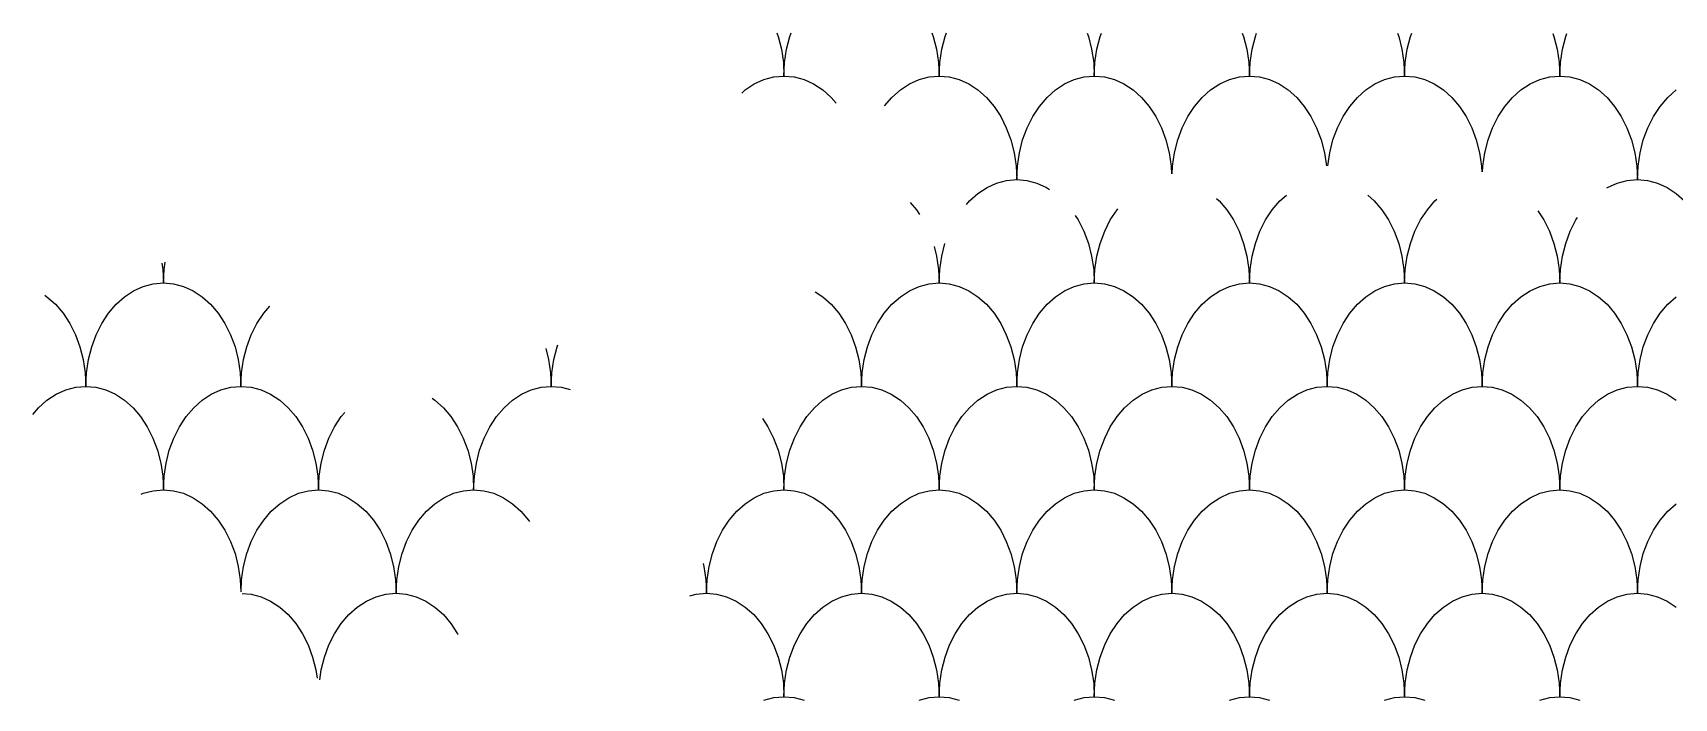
# Model space of a CAD drawing. Header units: millimetres. Extents: x 162 to 274, y -149 to -79.
# Drawn here: x 169.37 to 201.11, y -91.91 to -79.04 of the extents above; entities that cross this region are included whole.
import ezdxf

# ---------------------------------------------------------------- set-up
doc = ezdxf.new("R2010")
doc.units = ezdxf.units.MM

msp = doc.modelspace()

# ---------------------------------------------------------------- linework, layer by layer
for points in [[(183.754, -79.043), (183.78, -79.114), (183.843, -79.362), (183.882, -79.619), (183.894, -79.88)], [(183.894, -79.88), (183.907, -79.619), (183.946, -79.362), (184.009, -79.114), (184.035, -79.043)], [(186.755, -79.045), (186.78, -79.114), (186.843, -79.362), (186.882, -79.619), (186.894, -79.88)], [(186.894, -79.88), (186.907, -79.619), (186.946, -79.362), (187.009, -79.114), (187.034, -79.046)], [(189.755, -79.047), (189.78, -79.114), (189.843, -79.362), (189.882, -79.619), (189.894, -79.88)], [(189.894, -79.88), (189.907, -79.619), (189.946, -79.362), (190.009, -79.114), (190.033, -79.048)], [(192.756, -79.05), (192.78, -79.114), (192.843, -79.362), (192.882, -79.619), (192.894, -79.88)], [(192.894, -79.88), (192.907, -79.619), (192.946, -79.362), (193.009, -79.114), (193.032, -79.05)], [(195.757, -79.052), (195.78, -79.114), (195.843, -79.362), (195.882, -79.619), (195.894, -79.88)], [(195.894, -79.88), (195.907, -79.619), (195.946, -79.362), (196.009, -79.114), (196.032, -79.052)], [(198.758, -79.054), (198.78, -79.114), (198.843, -79.362), (198.882, -79.619), (198.894, -79.88)], [(198.894, -79.88), (198.907, -79.619), (198.946, -79.362), (199.009, -79.114), (199.031, -79.054)], [(183.076, -80.208), (183.144, -80.148), (183.32, -80.032), (183.506, -79.948), (183.699, -79.897), (183.894, -79.88), (184.09, -79.897), (184.283, -79.948), (184.468, -80.032), (184.644, -80.148), (184.808, -80.293), (184.904, -80.406)], [(185.84, -80.458), (185.981, -80.293), (186.144, -80.148), (186.32, -80.032), (186.506, -79.948), (186.699, -79.897), (186.894, -79.88), (187.09, -79.897), (187.283, -79.948), (187.468, -80.032), (187.644, -80.148), (187.808, -80.293), (187.955, -80.465), (188.084, -80.662), (188.193, -80.88), (188.28, -81.114), (188.343, -81.362), (188.382, -81.619), (188.394, -81.88)], [(188.394, -81.88), (188.407, -81.619), (188.446, -81.362), (188.509, -81.114), (188.595, -80.88), (188.704, -80.662), (188.834, -80.465), (188.981, -80.293), (189.144, -80.148), (189.32, -80.032), (189.506, -79.948), (189.699, -79.897), (189.894, -79.88), (190.09, -79.897), (190.283, -79.948), (190.468, -80.032), (190.644, -80.148), (190.808, -80.293), (190.955, -80.465), (191.084, -80.662), (191.193, -80.88), (191.28, -81.114), (191.343, -81.362), (191.382, -81.619), (191.389, -81.769)], [(191.4, -81.768), (191.407, -81.619), (191.446, -81.362), (191.509, -81.114), (191.595, -80.88), (191.704, -80.662), (191.834, -80.465), (191.981, -80.293), (192.144, -80.148), (192.32, -80.032), (192.506, -79.948), (192.699, -79.897), (192.894, -79.88), (193.09, -79.897), (193.283, -79.948), (193.468, -80.032), (193.644, -80.148), (193.808, -80.293), (193.955, -80.465), (194.084, -80.662), (194.193, -80.88), (194.28, -81.114), (194.343, -81.362), (194.381, -81.615)], [(194.408, -81.615), (194.446, -81.362), (194.509, -81.114), (194.595, -80.88), (194.704, -80.662), (194.834, -80.465), (194.981, -80.293), (195.144, -80.148), (195.32, -80.032), (195.506, -79.948), (195.699, -79.897), (195.894, -79.88), (196.09, -79.897), (196.283, -79.948), (196.468, -80.032), (196.644, -80.148), (196.808, -80.293), (196.955, -80.465), (197.084, -80.662), (197.193, -80.88), (197.28, -81.114), (197.343, -81.362), (197.382, -81.619), (197.387, -81.731)], [(197.402, -81.732), (197.407, -81.619), (197.446, -81.362), (197.509, -81.114), (197.595, -80.88), (197.704, -80.662), (197.834, -80.465), (197.981, -80.293), (198.144, -80.148), (198.32, -80.032), (198.506, -79.948), (198.699, -79.897), (198.894, -79.88), (199.09, -79.897), (199.283, -79.948), (199.468, -80.032), (199.644, -80.148), (199.808, -80.293), (199.955, -80.465), (200.084, -80.662), (200.193, -80.88), (200.28, -81.114), (200.343, -81.362), (200.382, -81.619), (200.394, -81.88)], [(200.394, -81.88), (200.407, -81.619), (200.446, -81.362), (200.509, -81.114), (200.595, -80.88), (200.704, -80.662), (200.834, -80.465), (200.981, -80.293), (201.144, -80.148)], [(187.423, -82.361), (187.481, -82.293), (187.644, -82.148), (187.82, -82.032), (188.006, -81.948), (188.199, -81.897), (188.394, -81.88), (188.59, -81.897), (188.783, -81.948), (188.968, -82.032), (189.026, -82.07)], [(192.894, -83.88), (192.907, -83.619), (192.946, -83.362), (193.009, -83.114), (193.095, -82.88), (193.204, -82.662), (193.334, -82.465), (193.481, -82.293), (193.609, -82.18)], [(195.186, -82.185), (195.308, -82.293), (195.455, -82.465), (195.584, -82.662), (195.693, -82.88), (195.78, -83.114), (195.843, -83.362), (195.882, -83.619), (195.894, -83.88)], [(199.805, -82.042), (199.82, -82.032), (200.006, -81.948), (200.199, -81.897), (200.394, -81.88), (200.59, -81.897), (200.783, -81.948), (200.968, -82.032), (201.144, -82.148), (201.308, -82.293), (201.36, -82.355)], [(186.333, -82.322), (186.455, -82.465), (186.515, -82.557)], [(189.894, -83.88), (189.907, -83.619), (189.946, -83.362), (190.009, -83.114), (190.095, -82.88), (190.204, -82.662), (190.334, -82.465), (190.349, -82.448)], [(192.255, -82.246), (192.308, -82.293), (192.455, -82.465), (192.584, -82.662), (192.693, -82.88), (192.78, -83.114), (192.843, -83.362), (192.882, -83.619), (192.894, -83.88)], [(195.894, -83.88), (195.907, -83.619), (195.946, -83.362), (196.009, -83.114), (196.095, -82.88), (196.204, -82.662), (196.334, -82.465), (196.481, -82.293), (196.518, -82.26)], [(198.468, -82.485), (198.584, -82.662), (198.693, -82.88), (198.78, -83.114), (198.843, -83.362), (198.882, -83.619), (198.894, -83.88)], [(189.527, -82.574), (189.584, -82.662), (189.693, -82.88), (189.78, -83.114), (189.843, -83.362), (189.882, -83.619), (189.894, -83.88)], [(198.894, -83.88), (198.907, -83.619), (198.946, -83.362), (199.009, -83.114), (199.095, -82.88), (199.204, -82.662), (199.235, -82.616)], [(186.894, -83.88), (186.907, -83.619), (186.946, -83.362), (187.007, -83.12)], [(186.796, -83.177), (186.843, -83.362), (186.882, -83.619), (186.894, -83.88)], [(171.863, -83.497), (171.882, -83.619), (171.894, -83.88)], [(171.894, -83.88), (171.907, -83.619), (171.928, -83.479)], [(170.394, -85.88), (170.407, -85.619), (170.446, -85.362), (170.509, -85.114), (170.595, -84.88), (170.704, -84.662), (170.834, -84.465), (170.981, -84.293), (171.144, -84.148), (171.32, -84.032), (171.506, -83.948), (171.699, -83.897), (171.894, -83.88), (172.09, -83.897), (172.283, -83.948), (172.468, -84.032), (172.644, -84.148), (172.808, -84.293), (172.955, -84.465), (173.084, -84.662), (173.193, -84.88), (173.28, -85.114), (173.343, -85.362), (173.382, -85.619), (173.394, -85.88)], [(184.497, -84.051), (184.644, -84.148), (184.808, -84.293), (184.955, -84.465), (185.084, -84.662), (185.193, -84.88), (185.28, -85.114), (185.343, -85.362), (185.382, -85.619), (185.394, -85.88)], [(185.394, -85.88), (185.407, -85.619), (185.446, -85.362), (185.509, -85.114), (185.595, -84.88), (185.704, -84.662), (185.834, -84.465), (185.981, -84.293), (186.144, -84.148), (186.32, -84.032), (186.506, -83.948), (186.699, -83.897), (186.894, -83.88), (187.09, -83.897), (187.283, -83.948), (187.468, -84.032), (187.644, -84.148), (187.808, -84.293), (187.955, -84.465), (188.084, -84.662), (188.193, -84.88), (188.28, -85.114), (188.343, -85.362), (188.382, -85.619), (188.394, -85.88)], [(188.394, -85.88), (188.407, -85.619), (188.446, -85.362), (188.509, -85.114), (188.595, -84.88), (188.704, -84.662), (188.834, -84.465), (188.981, -84.293), (189.144, -84.148), (189.32, -84.032), (189.506, -83.948), (189.699, -83.897), (189.894, -83.88), (190.09, -83.897), (190.283, -83.948), (190.468, -84.032), (190.644, -84.148), (190.808, -84.293), (190.955, -84.465), (191.084, -84.662), (191.193, -84.88), (191.28, -85.114), (191.343, -85.362), (191.382, -85.619), (191.394, -85.88)], [(191.394, -85.88), (191.407, -85.619), (191.446, -85.362), (191.509, -85.114), (191.595, -84.88), (191.704, -84.662), (191.834, -84.465), (191.981, -84.293), (192.144, -84.148), (192.32, -84.032), (192.506, -83.948), (192.699, -83.897), (192.894, -83.88), (193.09, -83.897), (193.283, -83.948), (193.468, -84.032), (193.644, -84.148), (193.808, -84.293), (193.955, -84.465), (194.084, -84.662), (194.193, -84.88), (194.28, -85.114), (194.343, -85.362), (194.382, -85.619), (194.394, -85.88)], [(194.394, -85.88), (194.407, -85.619), (194.446, -85.362), (194.509, -85.114), (194.595, -84.88), (194.704, -84.662), (194.834, -84.465), (194.981, -84.293), (195.144, -84.148), (195.32, -84.032), (195.506, -83.948), (195.699, -83.897), (195.894, -83.88), (196.09, -83.897), (196.283, -83.948), (196.468, -84.032), (196.644, -84.148), (196.808, -84.293), (196.955, -84.465), (197.084, -84.662), (197.193, -84.88), (197.28, -85.114), (197.343, -85.362), (197.382, -85.619), (197.394, -85.88)], [(197.394, -85.88), (197.407, -85.619), (197.446, -85.362), (197.509, -85.114), (197.595, -84.88), (197.704, -84.662), (197.834, -84.465), (197.981, -84.293), (198.144, -84.148), (198.32, -84.032), (198.506, -83.948), (198.699, -83.897), (198.894, -83.88), (199.09, -83.897), (199.283, -83.948), (199.468, -84.032), (199.644, -84.148), (199.808, -84.293), (199.955, -84.465), (200.084, -84.662), (200.193, -84.88), (200.28, -85.114), (200.343, -85.362), (200.382, -85.619), (200.394, -85.88)], [(169.601, -84.119), (169.644, -84.148), (169.808, -84.293), (169.955, -84.465), (170.084, -84.662), (170.193, -84.88), (170.28, -85.114), (170.343, -85.362), (170.382, -85.619), (170.394, -85.88)], [(173.394, -85.88), (173.407, -85.619), (173.446, -85.362), (173.509, -85.114), (173.595, -84.88), (173.704, -84.662), (173.834, -84.465), (173.951, -84.329)], [(200.394, -85.88), (200.407, -85.619), (200.446, -85.362), (200.509, -85.114), (200.595, -84.88), (200.704, -84.662), (200.834, -84.465), (200.981, -84.293), (201.144, -84.148)], [(179.289, -85.147), (179.343, -85.362), (179.382, -85.619), (179.394, -85.88)], [(179.394, -85.88), (179.407, -85.619), (179.446, -85.362), (179.509, -85.114), (179.523, -85.075)], [(169.37, -86.423), (169.481, -86.293), (169.644, -86.148), (169.82, -86.032), (170.006, -85.948), (170.199, -85.897), (170.394, -85.88), (170.59, -85.897), (170.783, -85.948), (170.968, -86.032), (171.144, -86.148), (171.308, -86.293), (171.455, -86.465), (171.584, -86.662), (171.693, -86.88), (171.78, -87.114), (171.843, -87.362), (171.882, -87.619), (171.894, -87.88)], [(171.894, -87.88), (171.907, -87.619), (171.946, -87.362), (172.009, -87.114), (172.095, -86.88), (172.204, -86.662), (172.334, -86.465), (172.481, -86.293), (172.644, -86.148), (172.82, -86.032), (173.006, -85.948), (173.199, -85.897), (173.394, -85.88), (173.59, -85.897), (173.783, -85.948), (173.968, -86.032), (174.144, -86.148), (174.308, -86.293), (174.455, -86.465), (174.584, -86.662), (174.693, -86.88), (174.78, -87.114), (174.843, -87.362), (174.882, -87.619), (174.894, -87.88)], [(177.894, -87.88), (177.907, -87.619), (177.946, -87.362), (178.009, -87.114), (178.095, -86.88), (178.204, -86.662), (178.334, -86.465), (178.481, -86.293), (178.644, -86.148), (178.82, -86.032), (179.006, -85.948), (179.199, -85.897), (179.394, -85.88), (179.59, -85.897), (179.758, -85.941)], [(183.894, -87.88), (183.907, -87.619), (183.946, -87.362), (184.009, -87.114), (184.095, -86.88), (184.204, -86.662), (184.334, -86.465), (184.481, -86.293), (184.644, -86.148), (184.82, -86.032), (185.006, -85.948), (185.199, -85.897), (185.394, -85.88), (185.59, -85.897), (185.783, -85.948), (185.968, -86.032), (186.144, -86.148), (186.308, -86.293), (186.455, -86.465), (186.584, -86.662), (186.693, -86.88), (186.78, -87.114), (186.843, -87.362), (186.882, -87.619), (186.894, -87.88)], [(186.894, -87.88), (186.907, -87.619), (186.946, -87.362), (187.009, -87.114), (187.095, -86.88), (187.204, -86.662), (187.334, -86.465), (187.481, -86.293), (187.644, -86.148), (187.82, -86.032), (188.006, -85.948), (188.199, -85.897), (188.394, -85.88), (188.59, -85.897), (188.783, -85.948), (188.968, -86.032), (189.144, -86.148), (189.308, -86.293), (189.455, -86.465), (189.584, -86.662), (189.693, -86.88), (189.78, -87.114), (189.843, -87.362), (189.882, -87.619), (189.894, -87.88)], [(189.894, -87.88), (189.907, -87.619), (189.946, -87.362), (190.009, -87.114), (190.095, -86.88), (190.204, -86.662), (190.334, -86.465), (190.481, -86.293), (190.644, -86.148), (190.82, -86.032), (191.006, -85.948), (191.199, -85.897), (191.394, -85.88), (191.59, -85.897), (191.783, -85.948), (191.968, -86.032), (192.144, -86.148), (192.308, -86.293), (192.455, -86.465), (192.584, -86.662), (192.693, -86.88), (192.78, -87.114), (192.843, -87.362), (192.882, -87.619), (192.894, -87.88)], [(192.894, -87.88), (192.907, -87.619), (192.946, -87.362), (193.009, -87.114), (193.095, -86.88), (193.204, -86.662), (193.334, -86.465), (193.481, -86.293), (193.644, -86.148), (193.82, -86.032), (194.006, -85.948), (194.199, -85.897), (194.394, -85.88), (194.59, -85.897), (194.783, -85.948), (194.968, -86.032), (195.144, -86.148), (195.308, -86.293), (195.455, -86.465), (195.584, -86.662), (195.693, -86.88), (195.78, -87.114), (195.843, -87.362), (195.882, -87.619), (195.894, -87.88)], [(195.894, -87.88), (195.907, -87.619), (195.946, -87.362), (196.009, -87.114), (196.095, -86.88), (196.204, -86.662), (196.334, -86.465), (196.481, -86.293), (196.644, -86.148), (196.82, -86.032), (197.006, -85.948), (197.199, -85.897), (197.394, -85.88), (197.59, -85.897), (197.783, -85.948), (197.968, -86.032), (198.144, -86.148), (198.308, -86.293), (198.455, -86.465), (198.584, -86.662), (198.693, -86.88), (198.78, -87.114), (198.843, -87.362), (198.882, -87.619), (198.894, -87.88)], [(198.894, -87.88), (198.907, -87.619), (198.946, -87.362), (199.009, -87.114), (199.095, -86.88), (199.204, -86.662), (199.334, -86.465), (199.481, -86.293), (199.644, -86.148), (199.82, -86.032), (200.006, -85.948), (200.199, -85.897), (200.394, -85.88), (200.59, -85.897), (200.783, -85.948), (200.968, -86.032), (201.144, -86.148)], [(177.089, -86.111), (177.144, -86.148), (177.308, -86.293), (177.455, -86.465), (177.584, -86.662), (177.693, -86.88), (177.78, -87.114), (177.843, -87.362), (177.882, -87.619), (177.894, -87.88)], [(174.894, -87.88), (174.907, -87.619), (174.946, -87.362), (175.009, -87.114), (175.095, -86.88), (175.204, -86.662), (175.334, -86.465), (175.405, -86.382)], [(183.48, -86.504), (183.584, -86.662), (183.693, -86.88), (183.78, -87.114), (183.843, -87.362), (183.882, -87.619), (183.894, -87.88)], [(171.467, -87.966), (171.506, -87.948), (171.699, -87.897), (171.894, -87.88), (172.09, -87.897), (172.283, -87.948), (172.468, -88.032), (172.644, -88.148), (172.808, -88.293), (172.955, -88.465), (173.084, -88.662), (173.193, -88.88), (173.28, -89.114), (173.343, -89.362), (173.382, -89.619), (173.393, -89.851)], [(173.396, -89.854), (173.407, -89.619), (173.446, -89.362), (173.509, -89.114), (173.595, -88.88), (173.704, -88.662), (173.834, -88.465), (173.981, -88.293), (174.144, -88.148), (174.32, -88.032), (174.506, -87.948), (174.699, -87.897), (174.894, -87.88), (175.09, -87.897), (175.283, -87.948), (175.468, -88.032), (175.644, -88.148), (175.808, -88.293), (175.955, -88.465), (176.084, -88.662), (176.193, -88.88), (176.28, -89.114), (176.343, -89.362), (176.382, -89.619), (176.394, -89.88)], [(176.394, -89.88), (176.407, -89.619), (176.446, -89.362), (176.509, -89.114), (176.595, -88.88), (176.704, -88.662), (176.834, -88.465), (176.981, -88.293), (177.144, -88.148), (177.32, -88.032), (177.506, -87.948), (177.699, -87.897), (177.894, -87.88), (178.09, -87.897), (178.283, -87.948), (178.468, -88.032), (178.644, -88.148), (178.808, -88.293), (178.955, -88.465), (178.973, -88.493)], [(182.394, -89.88), (182.407, -89.619), (182.446, -89.362), (182.509, -89.114), (182.595, -88.88), (182.704, -88.662), (182.834, -88.465), (182.981, -88.293), (183.144, -88.148), (183.32, -88.032), (183.506, -87.948), (183.699, -87.897), (183.894, -87.88), (184.09, -87.897), (184.283, -87.948), (184.468, -88.032), (184.644, -88.148), (184.808, -88.293), (184.955, -88.465), (185.084, -88.662), (185.193, -88.88), (185.28, -89.114), (185.343, -89.362), (185.382, -89.619), (185.394, -89.88)], [(185.394, -89.88), (185.407, -89.619), (185.446, -89.362), (185.509, -89.114), (185.595, -88.88), (185.704, -88.662), (185.834, -88.465), (185.981, -88.293), (186.144, -88.148), (186.32, -88.032), (186.506, -87.948), (186.699, -87.897), (186.894, -87.88), (187.09, -87.897), (187.283, -87.948), (187.468, -88.032), (187.644, -88.148), (187.808, -88.293), (187.955, -88.465), (188.084, -88.662), (188.193, -88.88), (188.28, -89.114), (188.343, -89.362), (188.382, -89.619), (188.394, -89.88)], [(188.394, -89.88), (188.407, -89.619), (188.446, -89.362), (188.509, -89.114), (188.595, -88.88), (188.704, -88.662), (188.834, -88.465), (188.981, -88.293), (189.144, -88.148), (189.32, -88.032), (189.506, -87.948), (189.699, -87.897), (189.894, -87.88), (190.09, -87.897), (190.283, -87.948), (190.468, -88.032), (190.644, -88.148), (190.808, -88.293), (190.955, -88.465), (191.084, -88.662), (191.193, -88.88), (191.28, -89.114), (191.343, -89.362), (191.382, -89.619), (191.394, -89.88)], [(191.394, -89.88), (191.407, -89.619), (191.446, -89.362), (191.509, -89.114), (191.595, -88.88), (191.704, -88.662), (191.834, -88.465), (191.981, -88.293), (192.144, -88.148), (192.32, -88.032), (192.506, -87.948), (192.699, -87.897), (192.894, -87.88), (193.09, -87.897), (193.283, -87.948), (193.468, -88.032), (193.644, -88.148), (193.808, -88.293), (193.955, -88.465), (194.084, -88.662), (194.193, -88.88), (194.28, -89.114), (194.343, -89.362), (194.382, -89.619), (194.394, -89.88)], [(194.394, -89.88), (194.407, -89.619), (194.446, -89.362), (194.509, -89.114), (194.595, -88.88), (194.704, -88.662), (194.834, -88.465), (194.981, -88.293), (195.144, -88.148), (195.32, -88.032), (195.506, -87.948), (195.699, -87.897), (195.894, -87.88), (196.09, -87.897), (196.283, -87.948), (196.468, -88.032), (196.644, -88.148), (196.808, -88.293), (196.955, -88.465), (197.084, -88.662), (197.193, -88.88), (197.28, -89.114), (197.343, -89.362), (197.382, -89.619), (197.394, -89.88)], [(197.394, -89.88), (197.407, -89.619), (197.446, -89.362), (197.509, -89.114), (197.595, -88.88), (197.704, -88.662), (197.834, -88.465), (197.981, -88.293), (198.144, -88.148), (198.32, -88.032), (198.506, -87.948), (198.699, -87.897), (198.894, -87.88), (199.09, -87.897), (199.283, -87.948), (199.468, -88.032), (199.644, -88.148), (199.808, -88.293), (199.955, -88.465), (200.084, -88.662), (200.193, -88.88), (200.28, -89.114), (200.343, -89.362), (200.382, -89.619), (200.394, -89.88)], [(200.394, -89.88), (200.407, -89.619), (200.446, -89.362), (200.509, -89.114), (200.595, -88.88), (200.704, -88.662), (200.834, -88.465), (200.981, -88.293), (201.144, -88.148)], [(182.329, -89.306), (182.343, -89.362), (182.382, -89.619), (182.394, -89.88)], [(173.421, -89.882), (173.59, -89.897), (173.783, -89.948), (173.968, -90.032), (174.144, -90.148), (174.308, -90.293), (174.455, -90.465), (174.584, -90.662), (174.693, -90.88), (174.78, -91.114), (174.843, -91.362), (174.868, -91.525)], [(174.917, -91.555), (174.946, -91.362), (175.009, -91.114), (175.095, -90.88), (175.204, -90.662), (175.334, -90.465), (175.481, -90.293), (175.644, -90.148), (175.82, -90.032), (176.006, -89.948), (176.199, -89.897), (176.394, -89.88), (176.59, -89.897), (176.783, -89.948), (176.968, -90.032), (177.144, -90.148), (177.308, -90.293), (177.455, -90.465), (177.584, -90.662), (177.591, -90.675)], [(182.072, -89.93), (182.199, -89.897), (182.394, -89.88), (182.59, -89.897), (182.783, -89.948), (182.968, -90.032), (183.144, -90.148), (183.308, -90.293), (183.455, -90.465), (183.584, -90.662), (183.693, -90.88), (183.78, -91.114), (183.843, -91.362), (183.882, -91.619), (183.894, -91.88)], [(183.894, -91.88), (183.907, -91.619), (183.946, -91.362), (184.009, -91.114), (184.095, -90.88), (184.204, -90.662), (184.334, -90.465), (184.481, -90.293), (184.644, -90.148), (184.82, -90.032), (185.006, -89.948), (185.199, -89.897), (185.394, -89.88), (185.59, -89.897), (185.783, -89.948), (185.968, -90.032), (186.144, -90.148), (186.308, -90.293), (186.455, -90.465), (186.584, -90.662), (186.693, -90.88), (186.78, -91.114), (186.843, -91.362), (186.882, -91.619), (186.894, -91.88)], [(186.894, -91.88), (186.907, -91.619), (186.946, -91.362), (187.009, -91.114), (187.095, -90.88), (187.204, -90.662), (187.334, -90.465), (187.481, -90.293), (187.644, -90.148), (187.82, -90.032), (188.006, -89.948), (188.199, -89.897), (188.394, -89.88), (188.59, -89.897), (188.783, -89.948), (188.968, -90.032), (189.144, -90.148), (189.308, -90.293), (189.455, -90.465), (189.584, -90.662), (189.693, -90.88), (189.78, -91.114), (189.843, -91.362), (189.882, -91.619), (189.894, -91.88)], [(189.894, -91.88), (189.907, -91.619), (189.946, -91.362), (190.009, -91.114), (190.095, -90.88), (190.204, -90.662), (190.334, -90.465), (190.481, -90.293), (190.644, -90.148), (190.82, -90.032), (191.006, -89.948), (191.199, -89.897), (191.394, -89.88), (191.59, -89.897), (191.783, -89.948), (191.968, -90.032), (192.144, -90.148), (192.308, -90.293), (192.455, -90.465), (192.584, -90.662), (192.693, -90.88), (192.78, -91.114), (192.843, -91.362), (192.882, -91.619), (192.894, -91.88)], [(192.894, -91.88), (192.907, -91.619), (192.946, -91.362), (193.009, -91.114), (193.095, -90.88), (193.204, -90.662), (193.334, -90.465), (193.481, -90.293), (193.644, -90.148), (193.82, -90.032), (194.006, -89.948), (194.199, -89.897), (194.394, -89.88), (194.59, -89.897), (194.783, -89.948), (194.968, -90.032), (195.144, -90.148), (195.308, -90.293), (195.455, -90.465), (195.584, -90.662), (195.693, -90.88), (195.78, -91.114), (195.843, -91.362), (195.882, -91.619), (195.894, -91.88)], [(195.894, -91.88), (195.907, -91.619), (195.946, -91.362), (196.009, -91.114), (196.095, -90.88), (196.204, -90.662), (196.334, -90.465), (196.481, -90.293), (196.644, -90.148), (196.82, -90.032), (197.006, -89.948), (197.199, -89.897), (197.394, -89.88), (197.59, -89.897), (197.783, -89.948), (197.968, -90.032), (198.144, -90.148), (198.308, -90.293), (198.455, -90.465), (198.584, -90.662), (198.693, -90.88), (198.78, -91.114), (198.843, -91.362), (198.882, -91.619), (198.894, -91.88)], [(198.894, -91.88), (198.907, -91.619), (198.946, -91.362), (199.009, -91.114), (199.095, -90.88), (199.204, -90.662), (199.334, -90.465), (199.481, -90.293), (199.644, -90.148), (199.82, -90.032), (200.006, -89.948), (200.199, -89.897), (200.394, -89.88), (200.59, -89.897), (200.783, -89.948), (200.968, -90.032), (201.144, -90.148)], [(183.506, -91.948), (183.699, -91.897), (183.894, -91.88), (184.09, -91.897), (184.283, -91.948)], [(186.506, -91.948), (186.699, -91.897), (186.894, -91.88), (187.09, -91.897), (187.283, -91.948)], [(189.506, -91.948), (189.699, -91.897), (189.894, -91.88), (190.09, -91.897), (190.283, -91.948)], [(192.506, -91.948), (192.699, -91.897), (192.894, -91.88), (193.09, -91.897), (193.283, -91.948)], [(195.506, -91.948), (195.699, -91.897), (195.894, -91.88), (196.09, -91.897), (196.283, -91.948)], [(198.506, -91.948), (198.699, -91.897), (198.894, -91.88), (199.09, -91.897), (199.283, -91.948)]]:
    msp.add_lwpolyline(points)

doc.saveas('drawing.dxf')
